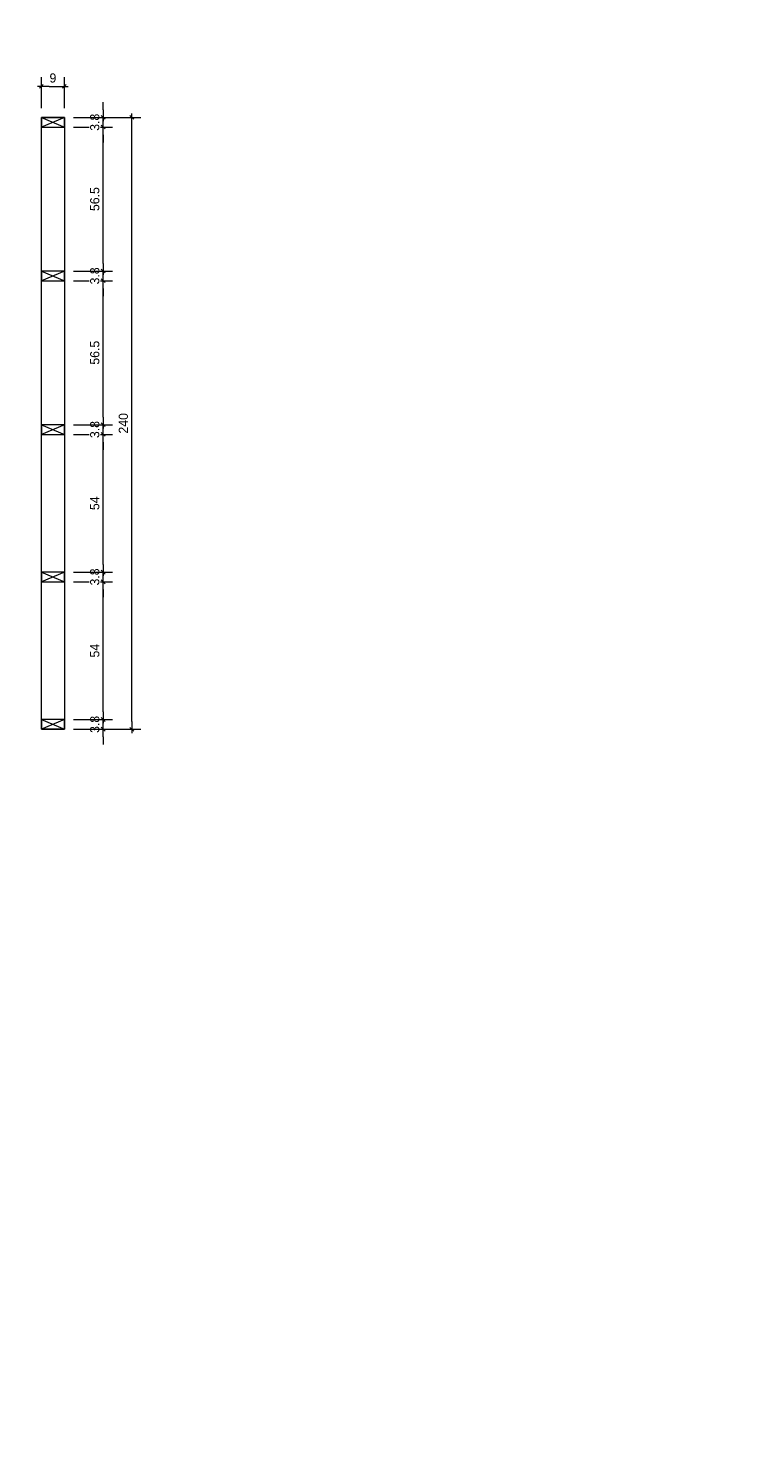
# Model space of a CAD drawing. Header units: millimetres. Extents: x 19458 to 19801, y 4351 to 4752.
# Drawn here: x 19544.44 to 19547.25, y 4502.18 to 4507.74 of the extents above; entities that cross this region are included whole.
import ezdxf

# ---------------------------------------------------------------- set-up
doc = ezdxf.new("R2010")
doc.units = ezdxf.units.MM
for name, color, linetype in [('0 @ 0.2', 7, 'Continuous'), ('cotas', 1, 'Continuous'), ('cotas @ 300', 1, 'Continuous'), ('cotas @ 400', 1, 'Continuous'), ('cotas @ 500', 1, 'Continuous'), ('PANELES PARED', 2, 'Continuous')]:
    doc.layers.add(name, color=color, linetype=linetype)
doc.styles.add('century gothic', font='GOTHIC.TTF')
doc.styles.add('COTAS SMC', font='GOTHIC.TTF')
doc.dimstyles.new('ANOTATIVE 100 SMCONSTRUCCIONES', dxfattribs={"dimscale": 0, "dimtxt": 0.18, "dimasz": 0.15, "dimexe": 0.18, "dimexo": 0.09, "dimgap": 0.1, "dimtad": 1, "dimzin": 0, "dimdsep": 46, "dimtxsty": 'century gothic', "dimblk1": 'FLECHA1', "dimblk2": 'FLECHA1', "dimsah": 1, "dimcen": 0.18, "dimdle": 0.075, "dimclrd": 1, "dimclre": 1, "dimclrt": 2, "dimaunit": 1, "dimadec": 0, "dimazin": 0, "dimtfac": 0.75, "dimtix": 1, "dimtmove": 2, "dimatfit": 3, "dimfxl": 0.09, "dimtvp": 1.5, "dimtfill": 1, "dimtolj": 1, "dimtzin": 0, "dimarcsym": 0})
doc.dimstyles.new('ANOTATIVE CM SMCONSTRUCCIONES', dxfattribs={"dimscale": 0, "dimtxt": 0.18, "dimasz": 0.15, "dimexe": 0.18, "dimexo": 0.18, "dimgap": 0.07, "dimtad": 1, "dimdec": 1, "dimlfac": 100, "dimdsep": 46, "dimtxsty": 'century gothic', "dimblk1": 'FLECHA1', "dimblk2": 'FLECHA1', "dimsah": 1, "dimcen": 0.18, "dimdle": 0.075, "dimclrd": 1, "dimclre": 1, "dimclrt": 2, "dimaunit": 1, "dimadec": 0, "dimazin": 2, "dimtfac": 0.75, "dimtdec": 1, "dimtix": 1, "dimtmove": 2, "dimatfit": 3, "dimfxl": 0.09, "dimtvp": 1.5, "dimtfill": 1, "dimtolj": 1, "dimtzin": 0, "dimarcsym": 0})
doc.dimstyles.new('PIES SMCONSTRUCCIONES', dxfattribs={"dimscale": 0, "dimtxt": 0.18, "dimasz": 0.2, "dimexe": 0.18, "dimexo": 0, "dimgap": 0.1, "dimtad": 1, "dimdec": 0, "dimlfac": 39.370079, "dimzin": 0, "dimdsep": 46, "dimlunit": 4, "dimtxsty": 'COTAS SMC', "dimblk1": 'FLECHA1', "dimblk2": 'FLECHA1', "dimsah": 1, "dimcen": 0.2, "dimdle": 0.075, "dimclrd": 1, "dimclre": 1, "dimclrt": 2, "dimaunit": 1, "dimadec": 0, "dimazin": 0, "dimtfac": 0.75, "dimtdec": 0, "dimtix": 1, "dimtmove": 2, "dimatfit": 3, "dimfxl": 0.09, "dimtvp": 1.5, "dimtfill": 1, "dimtolj": 1, "dimtzin": 0, "dimarcsym": 0})

# ---------------------------------------------------------------- blocks, each defined once
blk = doc.blocks.new('FLECHA1')
at = {"color": 4}
blk.add_line((-0.246176, -0.248081), (0.248081, 0.25), dxfattribs=at)
at = {"color": 1}
blk.add_line((-1, 0), (0.496162, 0), dxfattribs=at)
blk = doc.blocks.new('*D1568')
at = {"layer": 'cotas', "color": 1, "lineweight": -2, "transparency": 16777216}
for p, q in [((19614.326, 4625.8448), (19614.326, 4700.8448)), ((19570.9836, 4550.8448), (19524.326, 4550.8448)), ((19614.326, 4548.4298), (19614.326, 4550.8448)), ((19570.5339, 4548.4298), (19524.326, 4548.4298)), ((19614.326, 4473.4298), (19614.326, 4398.4298))]:
    blk.add_line(p, q, dxfattribs=at)
at = {"layer": 'Defpoints', "color": 0, "transparency": 16777216}
for p in [(19614.326, 4550.8448), (19615.9836, 4550.8448), (19615.5339, 4548.4298)]:
    blk.add_point(p, dxfattribs=at)
at = {"layer": 'cotas', "color": 1, "lineweight": -2, "transparency": 16777216, "xscale": 75, "yscale": 75, "zscale": 75}
for p, rotation in [((19614.326, 4550.8448), 270), ((19614.326, 4548.4298), 90)]:
    blk.add_blockref('FLECHA1', p, dxfattribs=dict(at, rotation=rotation))
at = {"layer": 'cotas', "color": 2, "transparency": 16777216, "insert": (19517.3376, 4549.6373), "char_height": 90, "attachment_point": 5, "rotation": 90, "style": 'century gothic', "bg_fill": 3, "box_fill_scale": 1.1, "bg_fill_color": 256, "bg_fill_true_color": 13158600, "bg_fill_transparency": 0}
blk.add_mtext('\\A1;2.42', dxfattribs=at)
blk = doc.blocks.new('*D1614')
at = {"layer": 'cotas', "color": 1, "lineweight": -2, "transparency": 16777216}
for p, q in [((19614.326, 4595.8448), (19614.326, 4640.8448)), ((19588.9836, 4550.8448), (19560.326, 4550.8448)), ((19614.326, 4548.4298), (19614.326, 4550.8448)), ((19588.5339, 4548.4298), (19560.326, 4548.4298)), ((19614.326, 4503.4298), (19614.326, 4458.4298))]:
    blk.add_line(p, q, dxfattribs=at)
at = {"layer": 'Defpoints', "color": 0, "transparency": 16777216}
for p in [(19614.326, 4550.8448), (19615.9836, 4550.8448), (19615.5339, 4548.4298)]:
    blk.add_point(p, dxfattribs=at)
at = {"layer": 'cotas', "color": 1, "lineweight": -2, "transparency": 16777216, "xscale": 45, "yscale": 45, "zscale": 45}
for p, rotation in [((19614.326, 4550.8448), 270), ((19614.326, 4548.4298), 90)]:
    blk.add_blockref('FLECHA1', p, dxfattribs=dict(at, rotation=rotation))
at = {"layer": 'cotas', "color": 2, "transparency": 16777216, "insert": (19556.133, 4549.6373), "char_height": 54, "attachment_point": 5, "rotation": 90, "style": 'century gothic', "bg_fill": 3, "box_fill_scale": 1.1, "bg_fill_color": 256, "bg_fill_true_color": 13158600, "bg_fill_transparency": 0}
blk.add_mtext('\\A1;2.42', dxfattribs=at)
blk = doc.blocks.new('*D1620')
at = {"layer": 'cotas', "color": 1, "lineweight": -2, "transparency": 16777216}
for p, q in [((19614.326, 4610.8448), (19614.326, 4670.8448)), ((19579.9836, 4550.8448), (19542.326, 4550.8448)), ((19614.326, 4548.4298), (19614.326, 4550.8448)), ((19579.5339, 4548.4298), (19542.326, 4548.4298)), ((19614.326, 4488.4298), (19614.326, 4428.4298))]:
    blk.add_line(p, q, dxfattribs=at)
at = {"layer": 'Defpoints', "color": 0, "transparency": 16777216}
for p in [(19614.326, 4550.8448), (19615.9836, 4550.8448), (19615.5339, 4548.4298)]:
    blk.add_point(p, dxfattribs=at)
at = {"layer": 'cotas', "color": 1, "lineweight": -2, "transparency": 16777216, "xscale": 60, "yscale": 60, "zscale": 60}
for p, rotation in [((19614.326, 4550.8448), 270), ((19614.326, 4548.4298), 90)]:
    blk.add_blockref('FLECHA1', p, dxfattribs=dict(at, rotation=rotation))
at = {"layer": 'cotas', "color": 2, "transparency": 16777216, "insert": (19536.7353, 4549.6373), "char_height": 72, "attachment_point": 5, "rotation": 90, "style": 'century gothic', "bg_fill": 3, "box_fill_scale": 1.1, "bg_fill_color": 256, "bg_fill_true_color": 13158600, "bg_fill_transparency": 0}
blk.add_mtext('\\A1;2.42', dxfattribs=at)
blk = doc.blocks.new('*D1623')
at = {"layer": 'cotas', "color": 1, "lineweight": -2, "transparency": 16777216}
for p, q in [((19620.0128, 4651.7533), (19620.0128, 4751.7533)), ((19620.4168, 4551.7533), (19530.0128, 4551.7533)), ((19620.0128, 4550.5333), (19620.0128, 4551.7533)), ((19620.4168, 4550.5333), (19530.0128, 4550.5333)), ((19620.0128, 4450.5333), (19620.0128, 4350.5333))]:
    blk.add_line(p, q, dxfattribs=at)
at = {"layer": 'Defpoints', "color": 0, "transparency": 16777216}
for p in [(19620.0128, 4551.7533), (19620.4168, 4551.7533), (19620.4168, 4550.5333)]:
    blk.add_point(p, dxfattribs=at)
at = {"layer": 'cotas', "color": 1, "lineweight": -2, "transparency": 16777216, "xscale": 100, "yscale": 100, "zscale": 100}
for p, rotation in [((19620.0128, 4551.7533), 270), ((19620.0128, 4550.5333), 90)]:
    blk.add_blockref('FLECHA1', p, dxfattribs=dict(at, rotation=rotation))
at = {"layer": 'cotas', "color": 2, "transparency": 16777216, "insert": (19523.8809, 4551.1433), "char_height": 90, "attachment_point": 5, "rotation": 90, "style": 'COTAS SMC', "bg_fill": 3, "box_fill_scale": 1.1, "bg_fill_color": 256, "bg_fill_true_color": 13158600, "bg_fill_transparency": 0}
blk.add_mtext("\\A1;4'", dxfattribs=at)
blk = doc.blocks.new('PZ1')
at = {"layer": 'PANELES PARED'}
for p, q in [((19503.9863, 4507.8495), (19504.0243, 4507.7595)), ((19503.9863, 4507.7595), (19504.0243, 4507.8495))]:
    blk.add_line(p, q, dxfattribs=at)
blk.add_lwpolyline([(19503.9863, 4507.7595), (19504.0243, 4507.7595), (19504.0243, 4507.8495), (19503.9863, 4507.8495)], close=True, dxfattribs=at)
blk = doc.blocks.new('*D419')
at = {"color": 1, "lineweight": -2, "transparency": 16777216}
for p, q in [((19544.7349, 4505.0553), (19544.7349, 4505.0853)), ((19544.6186, 4505.0253), (19544.7709, 4505.0253)), ((19544.7349, 4504.9873), (19544.7349, 4505.0253)), ((19544.6186, 4504.9873), (19544.7709, 4504.9873)), ((19544.7349, 4504.9573), (19544.7349, 4504.9273))]:
    blk.add_line(p, q, dxfattribs=at)
at = {"layer": 'Defpoints', "color": 0, "transparency": 16777216}
for p in [(19544.5826, 4505.0253), (19544.5826, 4504.9873)]:
    blk.add_point(p, dxfattribs=at)
at = {"color": 1, "lineweight": -2, "transparency": 16777216, "xscale": 0.03, "yscale": 0.03, "zscale": 0.03}
for p, rotation in [((19544.7349, 4505.0253), 270), ((19544.7349, 4504.9873), 90)]:
    blk.add_blockref('FLECHA1', p, dxfattribs=dict(at, rotation=rotation))
at = {"color": 2, "transparency": 16777216, "insert": (19544.702, 4505.0063), "char_height": 0.036, "attachment_point": 5, "rotation": 90, "style": 'century gothic', "bg_fill": 3, "box_fill_scale": 1.1, "bg_fill_color": 256, "bg_fill_true_color": 13158600, "bg_fill_transparency": 0}
blk.add_mtext('\\A1;3.8', dxfattribs=at)
at = {"layer": 'Defpoints', "color": 0, "transparency": 16777216}
blk.add_point((19544.7349, 4505.0253), dxfattribs=at)
blk = doc.blocks.new('*D420')
at = {"color": 1, "lineweight": -2, "transparency": 16777216}
for p, q in [((19544.6186, 4505.5656), (19544.7709, 4505.5656)), ((19544.7349, 4505.0553), (19544.7349, 4505.5356)), ((19544.6186, 4505.0253), (19544.7709, 4505.0253))]:
    blk.add_line(p, q, dxfattribs=at)
at = {"layer": 'Defpoints', "color": 0, "transparency": 16777216}
for p in [(19544.5826, 4505.5656), (19544.7349, 4505.5656), (19544.5826, 4505.0253)]:
    blk.add_point(p, dxfattribs=at)
at = {"color": 1, "lineweight": -2, "transparency": 16777216, "xscale": 0.03, "yscale": 0.03, "zscale": 0.03}
for p, rotation in [((19544.7349, 4505.5656), 90), ((19544.7349, 4505.0253), 270)]:
    blk.add_blockref('FLECHA1', p, dxfattribs=dict(at, rotation=rotation))
at = {"color": 2, "transparency": 16777216, "insert": (19544.702, 4505.2954), "char_height": 0.036, "attachment_point": 5, "rotation": 90, "style": 'century gothic', "bg_fill": 3, "box_fill_scale": 1.1, "bg_fill_color": 256, "bg_fill_true_color": 13158600, "bg_fill_transparency": 0}
blk.add_mtext('\\A1;54', dxfattribs=at)
blk = doc.blocks.new('*D421')
at = {"color": 1, "lineweight": -2, "transparency": 16777216}
for p, q in [((19544.7349, 4505.6336), (19544.7349, 4505.6636)), ((19544.6186, 4505.6036), (19544.7709, 4505.6036)), ((19544.6186, 4505.5656), (19544.7709, 4505.5656)), ((19544.7349, 4505.5656), (19544.7349, 4505.6036)), ((19544.7349, 4505.5356), (19544.7349, 4505.5056))]:
    blk.add_line(p, q, dxfattribs=at)
at = {"layer": 'Defpoints', "color": 0, "transparency": 16777216}
for p in [(19544.5826, 4505.6036), (19544.5826, 4505.5656)]:
    blk.add_point(p, dxfattribs=at)
at = {"color": 1, "lineweight": -2, "transparency": 16777216, "xscale": 0.03, "yscale": 0.03, "zscale": 0.03}
for p, rotation in [((19544.7349, 4505.6036), 270), ((19544.7349, 4505.5656), 90)]:
    blk.add_blockref('FLECHA1', p, dxfattribs=dict(at, rotation=rotation))
at = {"color": 2, "transparency": 16777216, "insert": (19544.702, 4505.5846), "char_height": 0.036, "attachment_point": 5, "rotation": 90, "style": 'century gothic', "bg_fill": 3, "box_fill_scale": 1.1, "bg_fill_color": 256, "bg_fill_true_color": 13158600, "bg_fill_transparency": 0}
blk.add_mtext('\\A1;3.8', dxfattribs=at)
at = {"layer": 'Defpoints', "color": 0, "transparency": 16777216}
blk.add_point((19544.7349, 4505.6036), dxfattribs=at)
blk = doc.blocks.new('*D422')
at = {"color": 1, "lineweight": -2, "transparency": 16777216}
for p, q in [((19544.6186, 4506.1439), (19544.7709, 4506.1439)), ((19544.7349, 4505.6336), (19544.7349, 4506.1139)), ((19544.6186, 4505.6036), (19544.7709, 4505.6036))]:
    blk.add_line(p, q, dxfattribs=at)
at = {"layer": 'Defpoints', "color": 0, "transparency": 16777216}
for p in [(19544.5826, 4506.1439), (19544.7349, 4506.1439), (19544.5826, 4505.6036)]:
    blk.add_point(p, dxfattribs=at)
at = {"color": 1, "lineweight": -2, "transparency": 16777216, "xscale": 0.03, "yscale": 0.03, "zscale": 0.03}
for p, rotation in [((19544.7349, 4506.1439), 90), ((19544.7349, 4505.6036), 270)]:
    blk.add_blockref('FLECHA1', p, dxfattribs=dict(at, rotation=rotation))
at = {"color": 2, "transparency": 16777216, "insert": (19544.702, 4505.8737), "char_height": 0.036, "attachment_point": 5, "rotation": 90, "style": 'century gothic', "bg_fill": 3, "box_fill_scale": 1.1, "bg_fill_color": 256, "bg_fill_true_color": 13158600, "bg_fill_transparency": 0}
blk.add_mtext('\\A1;54', dxfattribs=at)
blk = doc.blocks.new('*D423')
at = {"color": 1, "lineweight": -2, "transparency": 16777216}
for p, q in [((19544.7349, 4506.2119), (19544.7349, 4506.2419)), ((19544.6186, 4506.1819), (19544.7709, 4506.1819)), ((19544.7349, 4506.1439), (19544.7349, 4506.1819)), ((19544.6186, 4506.1439), (19544.7709, 4506.1439)), ((19544.7349, 4506.1139), (19544.7349, 4506.0839))]:
    blk.add_line(p, q, dxfattribs=at)
at = {"layer": 'Defpoints', "color": 0, "transparency": 16777216}
for p in [(19544.5826, 4506.1819), (19544.5826, 4506.1439)]:
    blk.add_point(p, dxfattribs=at)
at = {"color": 1, "lineweight": -2, "transparency": 16777216, "xscale": 0.03, "yscale": 0.03, "zscale": 0.03}
for p, rotation in [((19544.7349, 4506.1819), 270), ((19544.7349, 4506.1439), 90)]:
    blk.add_blockref('FLECHA1', p, dxfattribs=dict(at, rotation=rotation))
at = {"color": 2, "transparency": 16777216, "insert": (19544.702, 4506.1629), "char_height": 0.036, "attachment_point": 5, "rotation": 90, "style": 'century gothic', "bg_fill": 3, "box_fill_scale": 1.1, "bg_fill_color": 256, "bg_fill_true_color": 13158600, "bg_fill_transparency": 0}
blk.add_mtext('\\A1;3.8', dxfattribs=at)
at = {"layer": 'Defpoints', "color": 0, "transparency": 16777216}
blk.add_point((19544.7349, 4506.1819), dxfattribs=at)
blk = doc.blocks.new('*D424')
at = {"color": 1, "lineweight": -2, "transparency": 16777216}
for p, q in [((19544.6186, 4506.7466), (19544.7709, 4506.7466)), ((19544.7349, 4506.2119), (19544.7349, 4506.7166)), ((19544.6186, 4506.1819), (19544.7709, 4506.1819))]:
    blk.add_line(p, q, dxfattribs=at)
at = {"layer": 'Defpoints', "color": 0, "transparency": 16777216}
for p in [(19544.5826, 4506.7466), (19544.7349, 4506.7466), (19544.5826, 4506.1819)]:
    blk.add_point(p, dxfattribs=at)
at = {"color": 1, "lineweight": -2, "transparency": 16777216, "xscale": 0.03, "yscale": 0.03, "zscale": 0.03}
for p, rotation in [((19544.7349, 4506.7466), 90), ((19544.7349, 4506.1819), 270)]:
    blk.add_blockref('FLECHA1', p, dxfattribs=dict(at, rotation=rotation))
at = {"color": 2, "transparency": 16777216, "insert": (19544.702, 4506.4642), "char_height": 0.036, "attachment_point": 5, "rotation": 90, "style": 'century gothic', "bg_fill": 3, "box_fill_scale": 1.1, "bg_fill_color": 256, "bg_fill_true_color": 13158600, "bg_fill_transparency": 0}
blk.add_mtext('\\A1;56.5', dxfattribs=at)
blk = doc.blocks.new('*D425')
at = {"color": 1, "lineweight": -2, "transparency": 16777216}
for p, q in [((19544.7349, 4506.8146), (19544.7349, 4506.8446)), ((19544.6186, 4506.7846), (19544.7709, 4506.7846)), ((19544.6186, 4506.7466), (19544.7709, 4506.7466)), ((19544.7349, 4506.7466), (19544.7349, 4506.7846)), ((19544.7349, 4506.7166), (19544.7349, 4506.6866))]:
    blk.add_line(p, q, dxfattribs=at)
at = {"layer": 'Defpoints', "color": 0, "transparency": 16777216}
for p in [(19544.5826, 4506.7846), (19544.5826, 4506.7466)]:
    blk.add_point(p, dxfattribs=at)
at = {"color": 1, "lineweight": -2, "transparency": 16777216, "xscale": 0.03, "yscale": 0.03, "zscale": 0.03}
for p, rotation in [((19544.7349, 4506.7846), 270), ((19544.7349, 4506.7466), 90)]:
    blk.add_blockref('FLECHA1', p, dxfattribs=dict(at, rotation=rotation))
at = {"color": 2, "transparency": 16777216, "insert": (19544.702, 4506.7656), "char_height": 0.036, "attachment_point": 5, "rotation": 90, "style": 'century gothic', "bg_fill": 3, "box_fill_scale": 1.1, "bg_fill_color": 256, "bg_fill_true_color": 13158600, "bg_fill_transparency": 0}
blk.add_mtext('\\A1;3.8', dxfattribs=at)
at = {"layer": 'Defpoints', "color": 0, "transparency": 16777216}
blk.add_point((19544.7349, 4506.7846), dxfattribs=at)
blk = doc.blocks.new('*D426')
at = {"color": 1, "lineweight": -2, "transparency": 16777216}
for p, q in [((19544.6186, 4507.3493), (19544.7709, 4507.3493)), ((19544.7349, 4506.8146), (19544.7349, 4507.3193)), ((19544.6186, 4506.7846), (19544.7709, 4506.7846))]:
    blk.add_line(p, q, dxfattribs=at)
at = {"layer": 'Defpoints', "color": 0, "transparency": 16777216}
for p in [(19544.5826, 4507.3493), (19544.7349, 4507.3493), (19544.5826, 4506.7846)]:
    blk.add_point(p, dxfattribs=at)
at = {"color": 1, "lineweight": -2, "transparency": 16777216, "xscale": 0.03, "yscale": 0.03, "zscale": 0.03}
for p, rotation in [((19544.7349, 4507.3493), 90), ((19544.7349, 4506.7846), 270)]:
    blk.add_blockref('FLECHA1', p, dxfattribs=dict(at, rotation=rotation))
at = {"color": 2, "transparency": 16777216, "insert": (19544.702, 4507.0669), "char_height": 0.036, "attachment_point": 5, "rotation": 90, "style": 'century gothic', "bg_fill": 3, "box_fill_scale": 1.1, "bg_fill_color": 256, "bg_fill_true_color": 13158600, "bg_fill_transparency": 0}
blk.add_mtext('\\A1;56.5', dxfattribs=at)
blk = doc.blocks.new('*D427')
at = {"color": 1, "lineweight": -2, "transparency": 16777216}
for p, q in [((19544.7349, 4507.4173), (19544.7349, 4507.4473)), ((19544.6186, 4507.3873), (19544.7709, 4507.3873)), ((19544.6186, 4507.3493), (19544.7709, 4507.3493)), ((19544.7349, 4507.3493), (19544.7349, 4507.3873)), ((19544.7349, 4507.3193), (19544.7349, 4507.2893))]:
    blk.add_line(p, q, dxfattribs=at)
at = {"layer": 'Defpoints', "color": 0, "transparency": 16777216}
for p in [(19544.5826, 4507.3873), (19544.5826, 4507.3493)]:
    blk.add_point(p, dxfattribs=at)
at = {"color": 1, "lineweight": -2, "transparency": 16777216, "xscale": 0.03, "yscale": 0.03, "zscale": 0.03}
for p, rotation in [((19544.7349, 4507.3873), 270), ((19544.7349, 4507.3493), 90)]:
    blk.add_blockref('FLECHA1', p, dxfattribs=dict(at, rotation=rotation))
at = {"color": 2, "transparency": 16777216, "insert": (19544.702, 4507.3683), "char_height": 0.036, "attachment_point": 5, "rotation": 90, "style": 'century gothic', "bg_fill": 3, "box_fill_scale": 1.1, "bg_fill_color": 256, "bg_fill_true_color": 13158600, "bg_fill_transparency": 0}
blk.add_mtext('\\A1;3.8', dxfattribs=at)
at = {"layer": 'Defpoints', "color": 0, "transparency": 16777216}
blk.add_point((19544.7349, 4507.3873), dxfattribs=at)
blk = doc.blocks.new('*D428')
at = {"color": 1, "lineweight": -2, "transparency": 16777216}
for p, q in [((19544.6186, 4507.3873), (19544.8831, 4507.3873)), ((19544.8471, 4505.0173), (19544.8471, 4507.3573)), ((19544.6186, 4504.9873), (19544.8831, 4504.9873))]:
    blk.add_line(p, q, dxfattribs=at)
at = {"layer": 'Defpoints', "color": 0, "transparency": 16777216}
for p in [(19544.5826, 4507.3873), (19544.8471, 4507.3873), (19544.5826, 4504.9873)]:
    blk.add_point(p, dxfattribs=at)
at = {"color": 1, "lineweight": -2, "transparency": 16777216, "xscale": 0.03, "yscale": 0.03, "zscale": 0.03}
for p, rotation in [((19544.8471, 4507.3873), 90), ((19544.8471, 4504.9873), 270)]:
    blk.add_blockref('FLECHA1', p, dxfattribs=dict(at, rotation=rotation))
at = {"color": 2, "transparency": 16777216, "insert": (19544.8142, 4506.1873), "char_height": 0.036, "attachment_point": 5, "rotation": 90, "style": 'century gothic', "bg_fill": 3, "box_fill_scale": 1.1, "bg_fill_color": 256, "bg_fill_true_color": 13158600, "bg_fill_transparency": 0}
blk.add_mtext('\\A1;240', dxfattribs=at)
blk = doc.blocks.new('*D429')
at = {"color": 1, "lineweight": -2, "transparency": 16777216}
for p, q in [((19544.4926, 4507.4233), (19544.4926, 4507.545)), ((19544.5226, 4507.509), (19544.5526, 4507.509)), ((19544.5826, 4507.4233), (19544.5826, 4507.545))]:
    blk.add_line(p, q, dxfattribs=at)
at = {"layer": 'Defpoints', "color": 0, "transparency": 16777216}
for p in [(19544.4926, 4507.3873), (19544.5826, 4507.3873)]:
    blk.add_point(p, dxfattribs=at)
at = {"color": 1, "lineweight": -2, "transparency": 16777216, "xscale": 0.03, "yscale": 0.03, "zscale": 0.03, "rotation": 180}
blk.add_blockref('FLECHA1', (19544.4926, 4507.509), dxfattribs=at)
at = {"color": 1, "lineweight": -2, "transparency": 16777216, "xscale": 0.03, "yscale": 0.03, "zscale": 0.03}
blk.add_blockref('FLECHA1', (19544.5826, 4507.509), dxfattribs=at)
at = {"color": 2, "transparency": 16777216, "insert": (19544.5376, 4507.5419), "char_height": 0.036, "attachment_point": 5, "style": 'century gothic', "bg_fill": 3, "box_fill_scale": 1.1, "bg_fill_color": 256, "bg_fill_true_color": 13158600, "bg_fill_transparency": 0}
blk.add_mtext('\\A1;9', dxfattribs=at)
at = {"layer": 'Defpoints', "color": 0, "transparency": 16777216}
blk.add_point((19544.5826, 4507.509), dxfattribs=at)
blk = doc.blocks.new('*U1729')
at = {"layer": 'cotas @ 500'}
dim = blk.add_linear_dim(base=(19614.3260382735, 4550.8448237801), p1=(19615.5338597089, 4548.4298237801), p2=(19615.9836080801, 4550.8448237801), angle=90, dimstyle='ANOTATIVE 100 SMCONSTRUCCIONES', override={"dimscale": 500, "dimtix": 1, "dimtofl": 1, "dimtmove": 1, "dimatfit": 1}, dxfattribs=at)
dim.commit()
dim.dimension.update_dxf_attribs({"geometry": '*D1568', "text_midpoint": (19517.3375950376, 4549.6373237801)})
at = {"layer": 'cotas @ 300'}
dim = blk.add_linear_dim(base=(19614.3260382735, 4550.8448237801), p1=(19615.5338597089, 4548.4298237801), p2=(19615.9836080801, 4550.8448237801), angle=90, dimstyle='ANOTATIVE 100 SMCONSTRUCCIONES', override={"dimscale": 300, "dimtix": 1, "dimtofl": 1, "dimtmove": 1, "dimatfit": 1}, dxfattribs=at)
dim.commit()
dim.dimension.update_dxf_attribs({"geometry": '*D1614', "text_midpoint": (19556.132972332, 4549.6373237801)})
at = {"layer": 'cotas @ 400'}
dim = blk.add_linear_dim(base=(19614.3260382735, 4550.8448237801), p1=(19615.5338597089, 4548.4298237801), p2=(19615.9836080801, 4550.8448237801), angle=90, dimstyle='ANOTATIVE 100 SMCONSTRUCCIONES', override={"dimscale": 400, "dimtix": 1, "dimtofl": 1, "dimtmove": 1, "dimatfit": 1}, dxfattribs=at)
dim.commit()
dim.dimension.update_dxf_attribs({"geometry": '*D1620', "text_midpoint": (19536.7352836848, 4549.6373237801)})
blk = doc.blocks.new('*U1731')
at = {"layer": 'cotas @ 500'}
dim = blk.add_linear_dim(base=(19620.0128, 4551.7533), p1=(19620.4168, 4550.5333), p2=(19620.4168, 4551.7533), angle=90, dimstyle='PIES SMCONSTRUCCIONES', override={"dimscale": 500, "dimtix": 1, "dimtofl": 1, "dimtmove": 2, "dimatfit": 3}, dxfattribs=at)
dim.commit()
dim.dimension.update_dxf_attribs({"geometry": '*D1623', "text_midpoint": (19523.8809, 4551.1433)})

msp = doc.modelspace()

# ---------------------------------------------------------------- block references
at = {"layer": 'cotas'}
msp.add_blockref('*U1729', (0, 0), dxfattribs=at)

# ---------------------------------------------------------------- next in the draw order: block references
msp.add_blockref('*U1731', (0, 0), dxfattribs=at)

# ---------------------------------------------------------------- next in the draw order: linework, layer by layer
at = {"layer": 'PANELES PARED'}
msp.add_lwpolyline([(19544.4926, 4507.3873), (19544.5826, 4507.3873), (19544.5826, 4504.9873), (19544.4926, 4504.9873)], close=True, dxfattribs=at)

# ---------------------------------------------------------------- next in the draw order: block references
at = {"rotation": 270}
for p in [(15036.7331, 24011.3735), (15036.7331, 24010.7708), (15036.7331, 24010.1681), (15036.7331, 24009.5898), (15036.7331, 24009.0115)]:
    msp.add_blockref('PZ1', p, dxfattribs=at)

# ---------------------------------------------------------------- next in the draw order: dimensions: what is measured, and where the dimension line sits
at = {"layer": '0 @ 0.2'}
dim = msp.add_linear_dim(base=(19544.7349, 4505.0253), p1=(19544.5826, 4504.9873), p2=(19544.5826, 4505.0253), angle=90, dimstyle='ANOTATIVE CM SMCONSTRUCCIONES', override={"dimscale": 0.2, "dimtix": 1, "dimtofl": 1, "dimtmove": 2, "dimatfit": 3}, dxfattribs=at)
dim.commit()
dim.dimension.update_dxf_attribs({"geometry": '*D419', "text_midpoint": (19544.702, 4505.0063)})

# ---------------------------------------------------------------- next in the draw order: dimensions: what is measured, and where the dimension line sits
dim = msp.add_linear_dim(base=(19544.7349, 4505.5656), p1=(19544.5826, 4505.0253), p2=(19544.5826, 4505.5656), angle=90, dimstyle='ANOTATIVE CM SMCONSTRUCCIONES', override={"dimscale": 0.2, "dimtix": 1, "dimtofl": 1, "dimtmove": 2, "dimatfit": 3}, dxfattribs=at)
dim.commit()
dim.dimension.update_dxf_attribs({"geometry": '*D420', "text_midpoint": (19544.702, 4505.2954)})

# ---------------------------------------------------------------- next in the draw order: dimensions: what is measured, and where the dimension line sits
dim = msp.add_linear_dim(base=(19544.7349, 4505.6036), p1=(19544.5826, 4505.5656), p2=(19544.5826, 4505.6036), angle=90, dimstyle='ANOTATIVE CM SMCONSTRUCCIONES', override={"dimscale": 0.2, "dimtix": 1, "dimtofl": 1, "dimtmove": 2, "dimatfit": 3}, dxfattribs=at)
dim.commit()
dim.dimension.update_dxf_attribs({"geometry": '*D421', "text_midpoint": (19544.702, 4505.5846)})

# ---------------------------------------------------------------- next in the draw order: dimensions: what is measured, and where the dimension line sits
dim = msp.add_linear_dim(base=(19544.7349, 4506.1439), p1=(19544.5826, 4505.6036), p2=(19544.5826, 4506.1439), angle=90, dimstyle='ANOTATIVE CM SMCONSTRUCCIONES', override={"dimscale": 0.2, "dimtix": 1, "dimtofl": 1, "dimtmove": 2, "dimatfit": 3}, dxfattribs=at)
dim.commit()
dim.dimension.update_dxf_attribs({"geometry": '*D422', "text_midpoint": (19544.702, 4505.8737)})

# ---------------------------------------------------------------- next in the draw order: dimensions: what is measured, and where the dimension line sits
dim = msp.add_linear_dim(base=(19544.7349, 4506.1819), p1=(19544.5826, 4506.1439), p2=(19544.5826, 4506.1819), angle=90, dimstyle='ANOTATIVE CM SMCONSTRUCCIONES', override={"dimscale": 0.2, "dimtix": 1, "dimtofl": 1, "dimtmove": 2, "dimatfit": 3}, dxfattribs=at)
dim.commit()
dim.dimension.update_dxf_attribs({"geometry": '*D423', "text_midpoint": (19544.702, 4506.1629)})

# ---------------------------------------------------------------- next in the draw order: dimensions: what is measured, and where the dimension line sits
dim = msp.add_linear_dim(base=(19544.7349, 4506.7466), p1=(19544.5826, 4506.1819), p2=(19544.5826, 4506.7466), angle=90, dimstyle='ANOTATIVE CM SMCONSTRUCCIONES', override={"dimscale": 0.2, "dimtix": 1, "dimtofl": 1, "dimtmove": 2, "dimatfit": 3}, dxfattribs=at)
dim.commit()
dim.dimension.update_dxf_attribs({"geometry": '*D424', "text_midpoint": (19544.702, 4506.4642)})

# ---------------------------------------------------------------- next in the draw order: dimensions: what is measured, and where the dimension line sits
dim = msp.add_linear_dim(base=(19544.7349, 4506.7846), p1=(19544.5826, 4506.7466), p2=(19544.5826, 4506.7846), angle=90, dimstyle='ANOTATIVE CM SMCONSTRUCCIONES', override={"dimscale": 0.2, "dimtix": 1, "dimtofl": 1, "dimtmove": 2, "dimatfit": 3}, dxfattribs=at)
dim.commit()
dim.dimension.update_dxf_attribs({"geometry": '*D425', "text_midpoint": (19544.702, 4506.7656)})

# ---------------------------------------------------------------- next in the draw order: dimensions: what is measured, and where the dimension line sits
dim = msp.add_linear_dim(base=(19544.7349, 4507.3493), p1=(19544.5826, 4506.7846), p2=(19544.5826, 4507.3493), angle=90, dimstyle='ANOTATIVE CM SMCONSTRUCCIONES', override={"dimscale": 0.2, "dimtix": 1, "dimtofl": 1, "dimtmove": 2, "dimatfit": 3}, dxfattribs=at)
dim.commit()
dim.dimension.update_dxf_attribs({"geometry": '*D426', "text_midpoint": (19544.702, 4507.0669)})

# ---------------------------------------------------------------- next in the draw order: dimensions: what is measured, and where the dimension line sits
dim = msp.add_linear_dim(base=(19544.7349, 4507.3873), p1=(19544.5826, 4507.3493), p2=(19544.5826, 4507.3873), angle=90, dimstyle='ANOTATIVE CM SMCONSTRUCCIONES', override={"dimscale": 0.2, "dimtix": 1, "dimtofl": 1, "dimtmove": 2, "dimatfit": 3}, dxfattribs=at)
dim.commit()
dim.dimension.update_dxf_attribs({"geometry": '*D427', "text_midpoint": (19544.702, 4507.3683)})

# ---------------------------------------------------------------- next in the draw order: dimensions: what is measured, and where the dimension line sits
dim = msp.add_linear_dim(base=(19544.8471, 4507.3873), p1=(19544.5826, 4504.9873), p2=(19544.5826, 4507.3873), angle=90, dimstyle='ANOTATIVE CM SMCONSTRUCCIONES', override={"dimscale": 0.2, "dimtix": 1, "dimtofl": 1, "dimtmove": 2, "dimatfit": 3}, dxfattribs=at)
dim.commit()
dim.dimension.update_dxf_attribs({"geometry": '*D428', "text_midpoint": (19544.8142, 4506.1873)})

# ---------------------------------------------------------------- next in the draw order: dimensions: what is measured, and where the dimension line sits
dim = msp.add_linear_dim(base=(19544.5826, 4507.509), p1=(19544.4926, 4507.3873), p2=(19544.5826, 4507.3873), dimstyle='ANOTATIVE CM SMCONSTRUCCIONES', override={"dimscale": 0.2, "dimtix": 1, "dimtofl": 1, "dimtmove": 2, "dimatfit": 3}, dxfattribs=at)
dim.commit()
dim.dimension.update_dxf_attribs({"geometry": '*D429', "text_midpoint": (19544.5376, 4507.5419)})

doc.saveas('drawing.dxf')
